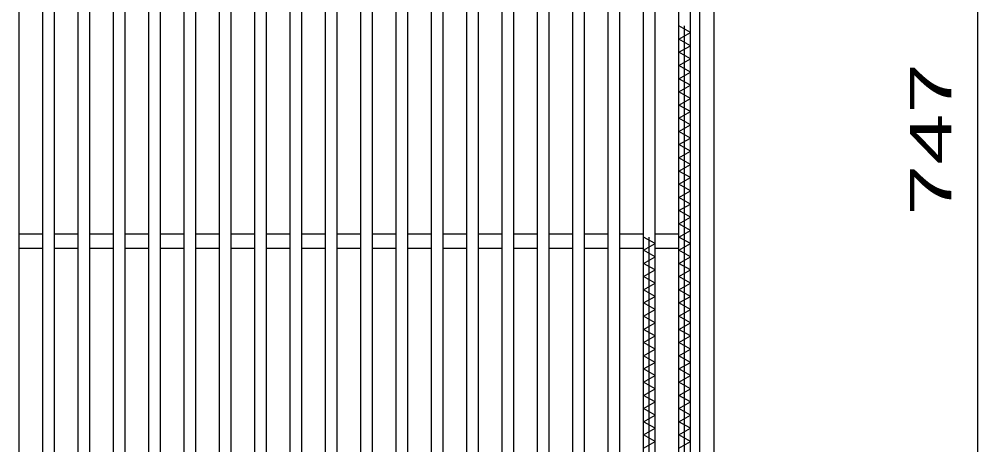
# Model space of a CAD drawing. Units: millimetres, scale not verified. Extents: x -1456 to 1385, y -1026 to 843.
# Drawn here: x -565 to -158, y -18 to 162.7 of the extents above; entities that cross this region are included whole.
import ezdxf
from ezdxf.enums import TextEntityAlignment as Align

# ---------------------------------------------------------------- set-up
doc = ezdxf.new("R2010")
doc.units = ezdxf.units.MM
doc.header["$LTSCALE"] = 8
for name, color, linetype, lineweight in [('16', 3, 'Continuous', 25), ('19', 6, 'Continuous', 25), ('22', 4, 'Continuous', 25)]:
    doc.layers.add(name, color=color, linetype=linetype, lineweight=lineweight)
doc.styles.add('ベクトル', font='')
doc.styles.get('ベクトル').set_extended_font_data('ベクトル')

msp = doc.modelspace()

# ---------------------------------------------------------------- linework, layer by layer
at = {"layer": '16'}
for p, q in [((-565, -277), (-565, 514)), ((-555, -277), (-555, 514)), ((-550, -277), (-550, 514)), ((-540, -277), (-540, 514)), ((-535, -277), (-535, 514)), ((-525, -277), (-525, 514)), ((-520, -277), (-520, 514)), ((-510, -277), (-510, 514)), ((-505, -277), (-505, 514)), ((-495, -277), (-495, 514)), ((-490, -277), (-490, 514)), ((-480, -277), (-480, 514)), ((-475, -277), (-475, 514)), ((-465, -277), (-465, 514)), ((-460, -277), (-460, 514)), ((-450, -277), (-450, 514)), ((-445, -277), (-445, 514)), ((-435, -277), (-435, 514)), ((-430, -277), (-430, 514)), ((-420, -277), (-420, 514)), ((-415, -277), (-415, 514)), ((-405, -277), (-405, 514)), ((-400, -277), (-400, 514)), ((-390, -277), (-390, 514)), ((-385, -277), (-385, 514)), ((-375, -277), (-375, 514)), ((-370, -277), (-370, 514)), ((-315, -277), (-315, 514)), ((-310, -277), (-310, 514)), ((-300, -277), (-300, 514)), ((-295, -277), (-295, 514)), ((-285, -277), (-285, 514)), ((-280, -277), (-280, 514)), ((-360, -222.5), (-360, 459.5)), ((-355, -222.5), (-355, 459.5)), ((-345, -222.5), (-345, 459.5)), ((-340, -222.5), (-340, 459.5)), ((-330, -222.5), (-330, 459.5)), ((-325, -222.5), (-325, 459.5)), ((-280, 157), (-285, 159.8)), ((-282.5, -277), (-282.5, 159.8)), ((-285, 154.2), (-280, 157)), ((-280, 151.4), (-285, 154.2)), ((-285, 148.6), (-280, 151.4)), ((-280, 145.8), (-285, 148.6)), ((-285, 143), (-280, 145.8)), ((-280, 140.2), (-285, 143)), ((-285, 137.4), (-280, 140.2)), ((-280, 134.6), (-285, 137.4)), ((-285, 131.8), (-280, 134.6)), ((-280, 129), (-285, 131.8)), ((-285, 126.2), (-280, 129)), ((-280, 123.4), (-285, 126.2)), ((-285, 120.6), (-280, 123.4)), ((-280, 117.8), (-285, 120.6)), ((-285, 115), (-280, 117.8)), ((-280, 112.2), (-285, 115)), ((-285, 109.4), (-280, 112.2)), ((-280, 106.6), (-285, 109.4)), ((-285, 103.8), (-280, 106.6)), ((-280, 101), (-285, 103.8)), ((-285, 98.2), (-280, 101)), ((-280, 95.4), (-285, 98.2)), ((-285, 92.6), (-280, 95.4)), ((-280, 89.8), (-285, 92.6)), ((-285, 87), (-280, 89.8)), ((-280, 84.2), (-285, 87)), ((-285, 81.4), (-280, 84.2)), ((-280, 78.6), (-285, 81.4)), ((-285, 75.8), (-280, 78.6)), ((-280, 73), (-285, 75.8)), ((-565, 71.5), (-555, 71.5)), ((-550, 71.5), (-540, 71.5)), ((-535, 71.5), (-525, 71.5)), ((-520, 71.5), (-510, 71.5)), ((-505, 71.5), (-495, 71.5)), ((-490, 71.5), (-480, 71.5)), ((-475, 71.5), (-465, 71.5)), ((-460, 71.5), (-450, 71.5)), ((-445, 71.5), (-435, 71.5)), ((-430, 71.5), (-420, 71.5)), ((-415, 71.5), (-405, 71.5)), ((-400, 71.5), (-390, 71.5)), ((-385, 71.5), (-375, 71.5)), ((-370, 71.5), (-360, 71.5)), ((-355, 71.5), (-345, 71.5)), ((-340, 71.5), (-330, 71.5)), ((-325, 71.5), (-315, 71.5)), ((-310, 71.5), (-300, 71.5)), ((-295, 67.4), (-300, 70.2)), ((-297.5, -277), (-297.5, 70.2)), ((-295, 71.5), (-285, 71.5)), ((-285, 70.2), (-280, 73)), ((-280, 67.4), (-285, 70.2)), ((-565, 65.5), (-555, 65.5)), ((-550, 65.5), (-540, 65.5)), ((-535, 65.5), (-525, 65.5)), ((-520, 65.5), (-510, 65.5)), ((-505, 65.5), (-495, 65.5)), ((-490, 65.5), (-480, 65.5)), ((-475, 65.5), (-465, 65.5)), ((-460, 65.5), (-450, 65.5)), ((-445, 65.5), (-435, 65.5)), ((-430, 65.5), (-420, 65.5)), ((-415, 65.5), (-405, 65.5)), ((-400, 65.5), (-390, 65.5)), ((-385, 65.5), (-375, 65.5)), ((-370, 65.5), (-360, 65.5)), ((-355, 65.5), (-345, 65.5)), ((-340, 65.5), (-330, 65.5)), ((-325, 65.5), (-315, 65.5)), ((-310, 65.5), (-300, 65.5)), ((-300, 64.6), (-295, 67.4)), ((-295, 65.5), (-285, 65.5)), ((-285, 64.6), (-280, 67.4)), ((-295, 61.8), (-300, 64.6)), ((-300, 59), (-295, 61.8)), ((-280, 61.8), (-285, 64.6)), ((-285, 59), (-280, 61.8)), ((-295, 56.2), (-300, 59)), ((-280, 56.2), (-285, 59)), ((-300, 53.4), (-295, 56.2)), ((-295, 50.6), (-300, 53.4)), ((-285, 53.4), (-280, 56.2)), ((-280, 50.6), (-285, 53.4)), ((-300, 47.8), (-295, 50.6)), ((-285, 47.8), (-280, 50.6)), ((-295, 45), (-300, 47.8)), ((-300, 42.2), (-295, 45)), ((-280, 45), (-285, 47.8)), ((-285, 42.2), (-280, 45)), ((-295, 39.4), (-300, 42.2)), ((-280, 39.4), (-285, 42.2)), ((-300, 36.6), (-295, 39.4)), ((-285, 36.6), (-280, 39.4)), ((-295, 33.8), (-300, 36.6)), ((-300, 31), (-295, 33.8)), ((-280, 33.8), (-285, 36.6)), ((-285, 31), (-280, 33.8)), ((-295, 28.2), (-300, 31)), ((-280, 28.2), (-285, 31)), ((-300, 25.4), (-295, 28.2)), ((-295, 22.6), (-300, 25.4)), ((-285, 25.4), (-280, 28.2)), ((-280, 22.6), (-285, 25.4)), ((-300, 19.8), (-295, 22.6)), ((-285, 19.8), (-280, 22.6)), ((-295, 17), (-300, 19.8)), ((-300, 14.2), (-295, 17)), ((-280, 17), (-285, 19.8)), ((-285, 14.2), (-280, 17)), ((-295, 11.4), (-300, 14.2)), ((-280, 11.4), (-285, 14.2)), ((-300, 8.6), (-295, 11.4)), ((-295, 5.8), (-300, 8.6)), ((-285, 8.6), (-280, 11.4)), ((-280, 5.8), (-285, 8.6)), ((-300, 3), (-295, 5.8)), ((-285, 3), (-280, 5.8)), ((-295, 0.2), (-300, 3)), ((-300, -2.6), (-295, 0.2)), ((-280, 0.2), (-285, 3)), ((-285, -2.6), (-280, 0.2)), ((-295, -5.4), (-300, -2.6)), ((-280, -5.4), (-285, -2.6)), ((-300, -8.2), (-295, -5.4)), ((-285, -8.2), (-280, -5.4)), ((-295, -11), (-300, -8.2)), ((-300, -13.8), (-295, -11)), ((-280, -11), (-285, -8.2)), ((-285, -13.8), (-280, -11)), ((-295, -16.6), (-300, -13.8)), ((-280, -16.6), (-285, -13.8)), ((-300, -19.4), (-295, -16.6)), ((-285, -19.4), (-280, -16.6))]:
    msp.add_line(p, q, dxfattribs=at)
at = {"layer": '19'}
for p, q in [((-270, -291.5), (-270, 528.5)), ((-276, -285.5), (-276, 522.5))]:
    msp.add_line(p, q, dxfattribs=at)
at = {"layer": '22'}
msp.add_line((-158, -255), (-158, 492), dxfattribs=at)

# ---------------------------------------------------------------- texts
at = {"layer": '22', "color": 2, "style": 'ベクトル', "width": 1.65}
msp.add_text(' 747 ', height=17.6, rotation=90, dxfattribs=at).set_placement((-178, 68.5), align=Align.MIDDLE_LEFT)

doc.saveas('drawing.dxf')
